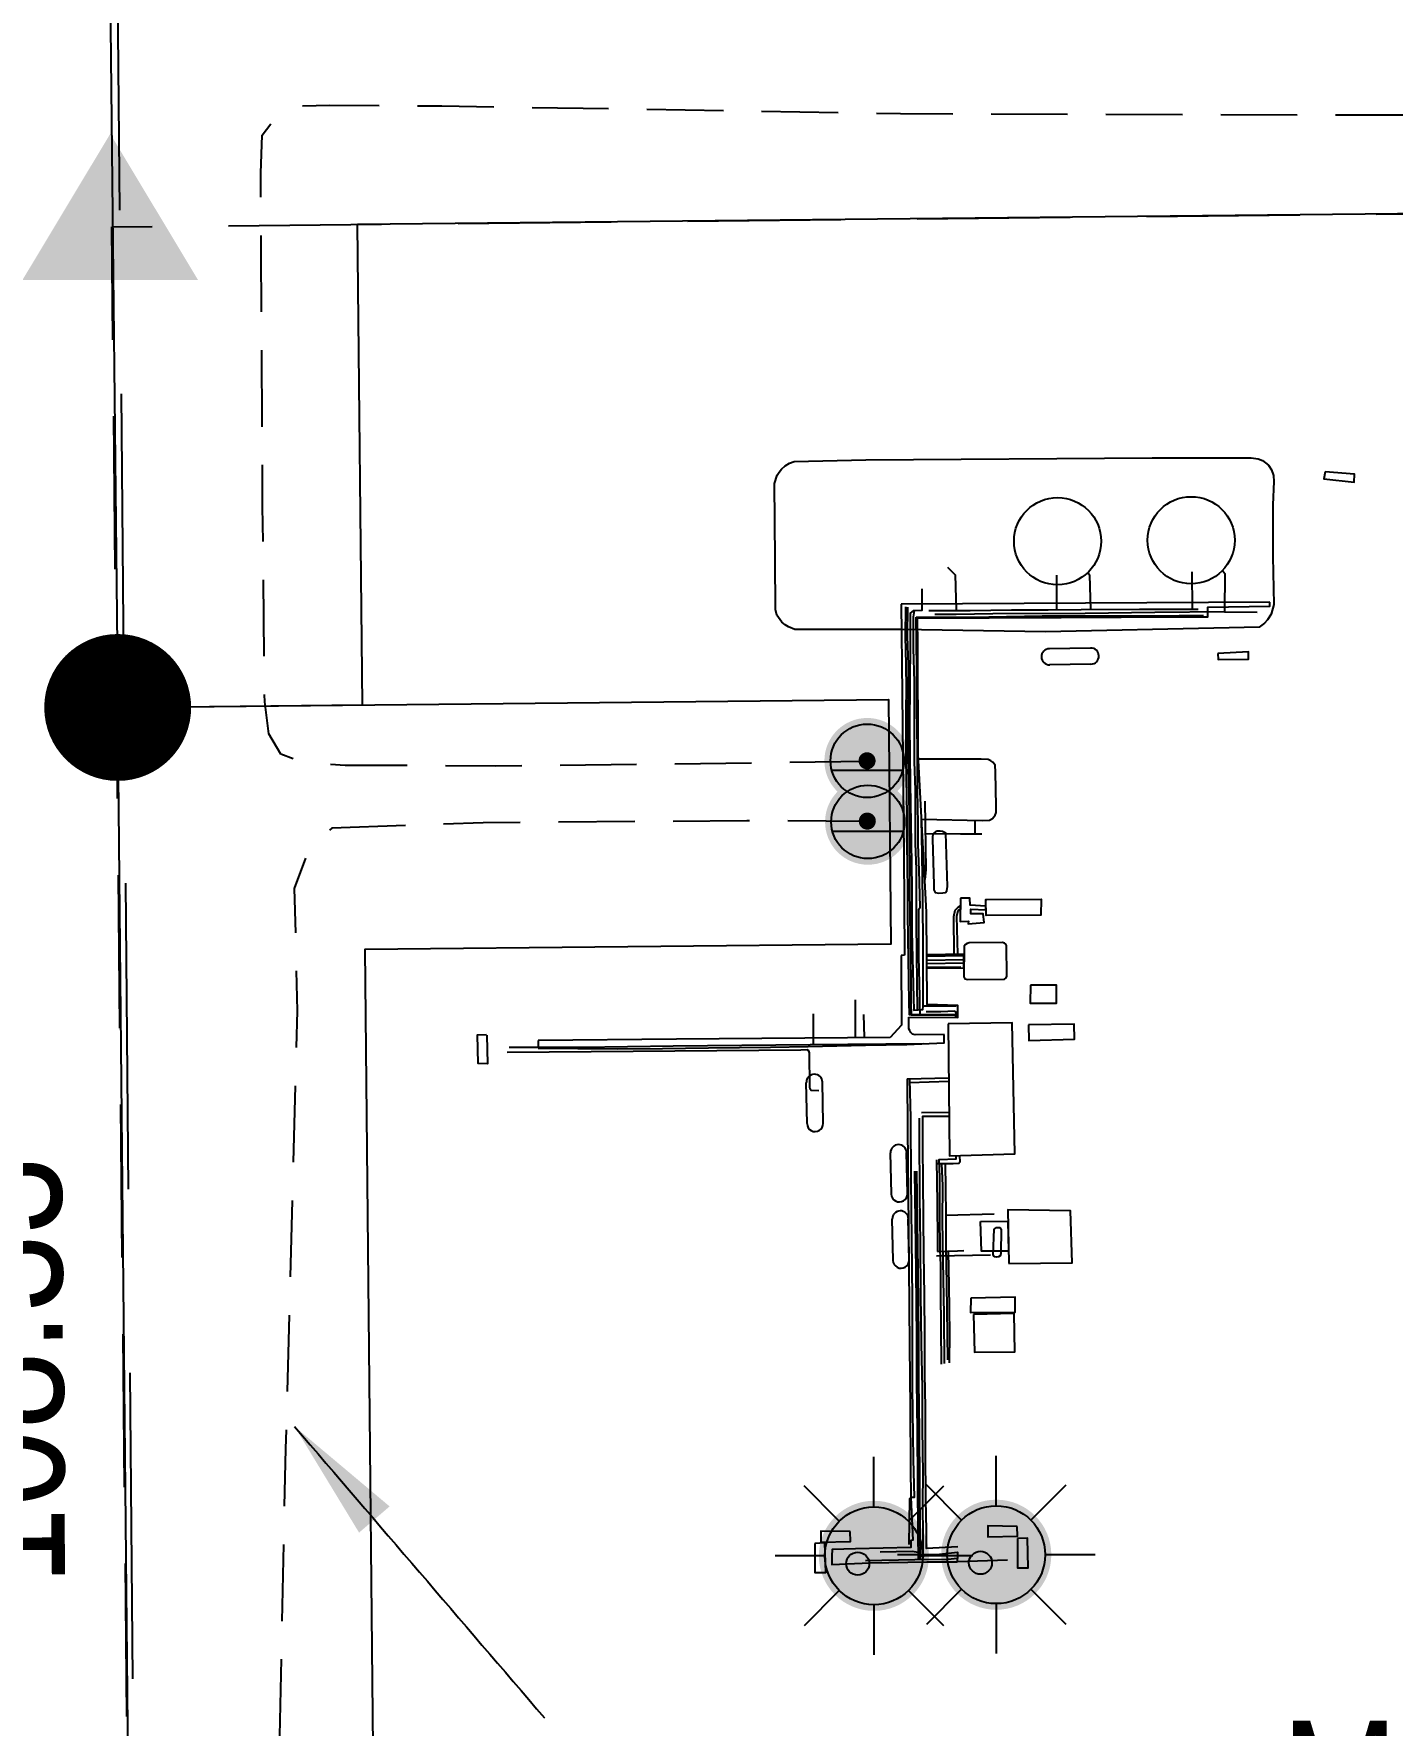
# Model space of a CAD drawing. Extents: x 538089 to 546766, y 6046620 to 6052605.
# Drawn here: x 540284.2 to 540395.2, y 6047274.7 to 6047412.9 of the extents above; entities that cross this region are included whole.
import ezdxf
from ezdxf.enums import TextEntityAlignment as Align

# ---------------------------------------------------------------- set-up
doc = ezdxf.new("R2010")
doc.units = 0
doc.header["$LTSCALE"] = 5
for name, pattern in [('foc-ACCESSROAD', [3.75, 2.5, -1.25]), ('foc-LSD', [8, 5, -3]), ('foc-TOPO', [1, 0.2, -0.8]), ('UG_PIPE', [1.875, 1.25, -0.625])]:
    doc.linetypes.add(name, pattern=pattern)
doc.layers.add('AS-GENERAL', color=48, linetype='Continuous', lineweight=18)
doc.layers.add('C-AR-T', color=13, linetype='Continuous', lineweight=9)
for name, color, linetype in [('AS-PIPE-AG', 44, 'Continuous'), ('AS-PIPE-UG', 44, 'UG_PIPE'), ('AS-PIPE-UG-T', 44, 'Continuous'), ('AS-SYMBOL', 7, 'Continuous'), ('C-RW', 13, 'Continuous'), ('C-WS', 13, 'foc-ACCESSROAD'), ('C-WS-S', 13, 'Continuous'), ('L-BD', 7, 'Continuous'), ('L-MON', 1, 'Continuous'), ('L-SECTION-LSD', 7, 'foc-LSD'), ('T-GENERAL', 48, 'foc-TOPO')]:
    doc.layers.add(name, color=color, linetype=linetype)
doc.styles.add('80CG', font='ARIALN.TTF', dxfattribs={"height": 10})
doc.styles.add('80L', font='ARIALN.TTF', dxfattribs={"height": 10})
doc.dimstyles.new('Compass 5 000', dxfattribs={"dimscale": 5, "dimtxt": 9, "dimasz": 2, "dimexe": 0.2, "dimexo": 0.0625, "dimgap": 0.5, "dimtad": 0, "dimtih": 1, "dimtoh": 1, "dimzin": 0, "dimdsep": 46, "dimtxsty": '80CG', "dimcen": 0.1, "dimse1": 1, "dimse2": 1, "dimclrd": 256, "dimclrt": 256, "dimaunit": 1, "dimadec": 4, "dimazin": 0, "dimtfac": 0.06, "dimtofl": 0, "dimtmove": 0, "dimatfit": 1, "dimfxl": 0.2, "dimtolj": 1, "dimtzin": 0, "dimlwd": -1, "dimarcsym": 0})

# ---------------------------------------------------------------- blocks, each defined once
blk = doc.blocks.new('*D452')
at = {"layer": 'C-AR-T', "transparency": 16777216}
for p, q in [((540345.99, 6047226.2), (540360.92, 6047253.32)), ((540360.92, 6047253.32), (540370.92, 6047253.32)), ((540329.12, 6047195.54), (540324.3, 6047186.78))]:
    blk.add_line(p, q, dxfattribs=at)
for points in [[(540344.53, 6047227), (540347.45, 6047225.4), (540341.17, 6047217.44)], [(540327.66, 6047196.34), (540330.58, 6047194.73), (540333.94, 6047204.3)]]:
    blk.add_solid(points, dxfattribs=at)
at = {"layer": 'C-AR-T', "transparency": 16777216, "insert": (540405.22, 6047253.32), "char_height": 10, "attachment_point": 5, "style": '80CG'}
blk.add_mtext('\\A1;Murphy\\P15.00 A/R\\PLOC 221936', dxfattribs=at)
blk = doc.blocks.new('GAS')
h = blk.add_hatch(color=255)
h.dxf.hatch_style = 1
edge = h.paths.add_edge_path()
edge.add_arc((0, 0), 0.9, 0, 360)
for p, q in [((0, 0.808), (0, 1.616)), ((-0.571, 0.571), (-1.142, 1.142)), ((0.571, 0.571), (1.142, 1.142)), ((-0.808, 0), (-1.616, 0)), ((1.616, 0), (0.808, 0)), ((-0.571, -0.571), (-1.142, -1.142)), ((0, -0.808), (0, -1.616)), ((1.142, -1.142), (0.571, -0.571))]:
    blk.add_line(p, q)
blk.add_circle((0, 0), 0.8)
blk = doc.blocks.new('RISER')
h = blk.add_hatch(color=255)
h.dxf.hatch_style = 1
edge = h.paths.add_edge_path()
edge.add_arc((0, 0), 0.7, 0, 360)
blk.add_hatch(color=48).paths.add_polyline_path([(0.581, -0.15), (-0.581, -0.15, 0.774597)])
at = {"color": 48}
blk.add_line((-0.581, -0.15), (0.581, -0.15), dxfattribs=at)
blk.add_circle((0, 0), 0.6, dxfattribs=at)
blk = doc.blocks.new('fdia')
at = {"color": 255, "const_width": 1}
blk.add_lwpolyline([(-0.5, 0, 1), (0.5, 0, 1)], format="xyb", close=True, dxfattribs=at)
blk = doc.blocks.new('Fdiaa')
blk.add_blockref('fdia', (0, 0))
blk = doc.blocks.new('fdib')
at = {"color": 1, "const_width": 1.6}
blk.add_lwpolyline([(-0.4, 0, 1), (0.4, 0, 1)], format="xyb", close=True, dxfattribs=at)
at = {"color": 1}
blk.add_circle((0, 0), 0.8, dxfattribs=at)
blk = doc.blocks.new('Fdibb')
blk.add_blockref('fdib', (0, 0))
blk = doc.blocks.new('fdicc')
for name in ['Fdibb', 'Fdiaa']:
    blk.add_blockref(name, (0, 0))
blk = doc.blocks.new('FDI')
blk.add_blockref('fdicc', (0, 0))
blk = doc.blocks.new('STRIA')
blk.add_hatch(color=255).paths.add_polyline_path([(-0.041, 1.521), (-1.475, -0.867), (1.392, -0.867)])
blk = doc.blocks.new('STRIAA')
blk.add_blockref('STRIA', (0, 0))
blk = doc.blocks.new('STRIB')
at = {"color": 1}
blk.add_solid([(-1.121, -0.667), (-0.041, 1.133), (1.039, -0.667)], dxfattribs=at)
blk = doc.blocks.new('STRIBB')
blk.add_blockref('STRIB', (0, 0))
blk = doc.blocks.new('STRICC')
for name in ['STRIAA', 'STRIBB']:
    blk.add_blockref(name, (0, 0))
blk = doc.blocks.new('fdspike')
blk.add_blockref('STRICC', (0, 0))
blk = doc.blocks.new('*U652')
at = {"color": 48}
for p, q in [((-0.81, 3.62), (-0.63, 0.56)), ((0.38, 3.69), (0.56, 0.63))]:
    blk.add_line(p, q, dxfattribs=at)
for centre, start, end in [((-0.21, 3.66), 3.3544, 183.3544), ((-0.04, 0.6), 183.3544, 3.3544)]:
    blk.add_arc(centre, 0.6, start, end, dxfattribs=at)
blk = doc.blocks.new('*U653')
at = {"color": 48}
for p, q in [((-0.81, 3.62), (-0.63, 0.56)), ((0.38, 3.69), (0.56, 0.63))]:
    blk.add_line(p, q, dxfattribs=at)
for centre, start, end in [((-0.21, 3.66), 3.3544, 183.3544), ((-0.04, 0.6), 183.3544, 3.3544)]:
    blk.add_arc(centre, 0.6, start, end, dxfattribs=at)
blk = doc.blocks.new('*U654')
at = {"color": 48}
for p, q in [((-0.81, 3.62), (-0.63, 0.56)), ((0.38, 3.69), (0.56, 0.63))]:
    blk.add_line(p, q, dxfattribs=at)
for centre, start, end in [((-0.21, 3.66), 3.3544, 183.3544), ((-0.04, 0.6), 183.3544, 3.3544)]:
    blk.add_arc(centre, 0.6, start, end, dxfattribs=at)
blk = doc.blocks.new('*U655')
at = {"color": 48}
for p, q in [((-0.81, 3.62), (-0.63, 0.56)), ((0.38, 3.69), (0.56, 0.63))]:
    blk.add_line(p, q, dxfattribs=at)
for centre, start, end in [((-0.21, 3.66), 3.3544, 183.3544), ((-0.04, 0.6), 183.3544, 3.3544)]:
    blk.add_arc(centre, 0.6, start, end, dxfattribs=at)
blk = doc.blocks.new('FACILITIES')
at = {"layer": 'AS-PIPE-AG', "flags": 128}
for points in [[(541458.62, 6045077.32), (541459.24, 6045076.67), (541459.31, 6045073.76)], [(541478.59, 6045076.93), (541478.6, 6045073.92)], [(541481.12, 6045077.02), (541481.28, 6045076.8), (541481.24, 6045073.67), (541483.92, 6045073.64)], [(541467.56, 6045073.8), (541467.55, 6045076.66)], [(541470.09, 6045076.88), (541470.23, 6045076.69), (541470.29, 6045073.83)], [(541456.53, 6045075.53), (541456.51, 6045073.76), (541455.8, 6045073.74), (541455.57, 6045073.56), (541455.56, 6045072.79), (541455.56, 6045071.01), (541455.55, 6045067.74), (541455.52, 6045064.36), (541455.56, 6045059.64), (541455.66, 6045053.08), (541455.69, 6045050.98), (541455.7, 6045047.53), (541455.84, 6045042.13), (541455.87, 6045041.09), (541456.61, 6045041.15), (541456.62, 6045041.43)], [(541455.17, 6045074.07), (541455.15, 6045071.68), (541455.21, 6045069.35), (541455.23, 6045067.36), (541455.2, 6045065.59), (541455.21, 6045063.54), (541455.2, 6045061.66), (541455.24, 6045059.97), (541455.29, 6045057.18), (541455.29, 6045054.85), (541455.32, 6045052.7), (541455.34, 6045051), (541455.35, 6045049.04), (541455.38, 6045046.98), (541455.43, 6045043.57), (541455.46, 6045041.71), (541455.48, 6045040.74), (541459.12, 6045040.73)], [(541455.35, 6045074.05), (541455.33, 6045071.66), (541455.39, 6045069.33), (541455.41, 6045067.33), (541455.38, 6045065.57), (541455.38, 6045063.51), (541455.38, 6045061.63), (541455.42, 6045059.94), (541455.47, 6045057.15), (541455.47, 6045054.83), (541455.5, 6045052.68), (541455.51, 6045050.98), (541455.53, 6045049.01), (541455.56, 6045046.96), (541455.61, 6045043.55), (541455.63, 6045041.69), (541455.65, 6045040.72), (541459.29, 6045040.71)], [(541455.88, 6045073.74), (541455.81, 6045073.24), (541455.81, 6045070.67), (541455.88, 6045067.93), (541455.9, 6045063.8), (541455.9, 6045061.43), (541455.98, 6045059.08), (541455.96, 6045056.96), (541455.98, 6045054.75), (541456.05, 6045052.59), (541456.05, 6045049.92), (541456.05, 6045048.19), (541456.07, 6045045.81), (541456.11, 6045043.24), (541456.13, 6045041.11)], [(541456.06, 6045073.23), (541462, 6045073.25), (541466.35, 6045073.33), (541470.24, 6045073.32), (541473.95, 6045073.33), (541477.56, 6045073.35), (541479.53, 6045073.36)], [(541456.36, 6045041.13), (541456.36, 6045042.18), (541456.28, 6045045.49), (541456.26, 6045049.35), (541456.39, 6045049.52), (541456.29, 6045052.55), (541456.23, 6045054.63), (541456.22, 6045056.36), (541456.17, 6045059.09), (541456.16, 6045062.43), (541456.11, 6045065.69), (541456.1, 6045068.96), (541456.08, 6045071.21), (541456.06, 6045073.23)], [(541479.1, 6045073.86), (541474.31, 6045073.84), (541469.55, 6045073.83), (541466.83, 6045073.79), (541463.85, 6045073.78), (541460.47, 6045073.73), (541457.08, 6045073.75)], [(541481.24, 6045073.67), (541475.55, 6045073.61), (541469.86, 6045073.51), (541462.32, 6045073.49), (541459.33, 6045073.44), (541457.58, 6045073.44)], [(541459.32, 6045041.41), (541456.62, 6045041.43), (541456.63, 6045042.51), (541456.62, 6045046.4), (541456.61, 6045049.97), (541456.54, 6045053.84), (541456.5, 6045056.72), (541461.48, 6045056.61), (541462.05, 6045056.63), (541462.3, 6045056.76), (541462.52, 6045057.03), (541462.6, 6045057.25), (541462.6, 6045057.76), (541462.55, 6045060.54), (541462.5, 6045061.11), (541462.32, 6045061.38), (541462.16, 6045061.49), (541461.94, 6045061.59), (541461.36, 6045061.6), (541456.24, 6045061.61)], [(541456.76, 6045058.18), (541456.85, 6045052.56), (541456.77, 6045051.77)], [(541460.85, 6045056.63), (541460.86, 6045055.52)], [(541456.8, 6045055.53), (541459.68, 6045055.5), (541461.42, 6045055.52)], [(541456.93, 6045045.52), (541459.96, 6045045.57)], [(541456.93, 6045045.19), (541459.95, 6045045.24)], [(541456.93, 6045044.92), (541459.95, 6045044.97)], [(541456.93, 6045044.6), (541459.7, 6045044.64)], [(541451.06, 6045041.94), (541451.07, 6045038.85)], [(541456.36, 6045041.13), (541456.36, 6045040.71)], [(541459.29, 6045040.49), (541459.29, 6045040.71), (541459.29, 6045040.96), (541459.21, 6045041), (541458.06, 6045040.97), (541456.88, 6045040.95)], [(541447.63, 6045040.79), (541447.63, 6045038.29)], [(541451.75, 6045040.75), (541451.8, 6045038.85)], [(541422.78, 6045038.08), (541428.74, 6045038.08), (541436.2, 6045038.17), (541447.38, 6045038.29), (541456.64, 6045038.36)], [(541448.1, 6045034.5), (541447.47, 6045034.54), (541447.38, 6045034.65), (541447.37, 6045034.83), (541447.34, 6045037.6), (541447.28, 6045037.76), (541447.15, 6045037.84), (541446.64, 6045037.83), (541422.64, 6045037.64)], [(541455.31, 6045035.49), (541458.72, 6045035.57)], [(541455.31, 6045035.49), (541455.34, 6045031.43), (541455.42, 6045023.37), (541455.51, 6045013.66), (541455.56, 6045008.58), (541455.58, 6045003.73), (541455.63, 6045001.27), (541455.51, 6045001.14), (541455.46, 6044997.41)], [(541455.51, 6045035.45), (541455.58, 6045032.29), (541455.63, 6045027.21), (541455.67, 6045022.39), (541455.72, 6045017.55), (541455.73, 6045014.74), (541455.73, 6045010.29), (541455.8, 6045004.38), (541455.89, 6045001.26), (541455.63, 6045001.27)], [(541455.52, 6045035.17), (541458.72, 6045035.3)], [(541458.75, 6045032.72), (541456.49, 6045032.71)], [(541456.63, 6044996.48), (541456.63, 6044997.99), (541456.61, 6045000.82), (541456.62, 6045003.18), (541456.58, 6045006.87), (541456.57, 6045010.25), (541456.49, 6045013.82), (541456.44, 6045017.91), (541456.4, 6045022.05), (541456.36, 6045025.87), (541456.32, 6045031.05), (541456.34, 6045032.28)], [(541459.47, 6044997.23), (541456.91, 6044997.09), (541456.91, 6044998.56), (541456.84, 6045001.09), (541456.82, 6045004.99), (541456.81, 6045008.65), (541456.77, 6045011.35), (541456.75, 6045014.46), (541456.74, 6045017.78), (541456.68, 6045021.21), (541456.66, 6045024.07), (541456.63, 6045027.19), (541456.6, 6045029.88), (541456.6, 6045032.42), (541458.75, 6045032.44)], [(541457.72, 6045028.85), (541457.78, 6045025.33), (541457.8, 6045022.26), (541457.8, 6045021.37)], [(541459.6, 6045029.21), (541459.63, 6045028.66), (541459.54, 6045028.55), (541459.09, 6045028.52), (541457.74, 6045028.53)], [(541457.93, 6045028.52), (541457.93, 6045028.88), (541459.31, 6045028.93), (541459.33, 6045029.21)], [(541455.92, 6045027.93), (541456.02, 6045019.75), (541456.07, 6045014.29), (541456.09, 6045010.76), (541456.13, 6045006.71), (541456.19, 6044998.29), (541456.21, 6044996.17)], [(541456.09, 6045027.93), (541456.19, 6045019.76), (541456.24, 6045014.29), (541456.25, 6045010.76), (541456.29, 6045006.71), (541456.36, 6044998.29), (541456.38, 6044996.17)], [(541457.93, 6045028.52), (541457.95, 6045027.04), (541457.97, 6045024.29), (541457.98, 6045021.53), (541458.03, 6045020.21), (541458.03, 6045018.08), (541458.11, 6045012.17)], [(541458.37, 6045012.2), (541458.35, 6045016.19), (541458.25, 6045020.57), (541458.21, 6045023.89), (541458.22, 6045026.75), (541458.14, 6045028.53)], [(541458.42, 6045028.53), (541458.46, 6045026.57), (541458.48, 6045024.34), (541462.42, 6045024.44)], [(541458.48, 6045024.34), (541458.48, 6045021.73), (541458.54, 6045018.71), (541458.61, 6045012.52)], [(541457.72, 6045021.01), (541462.12, 6045021.1)], [(541457.8, 6045021.37), (541459.44, 6045021.42), (541459.94, 6045021.44)], [(541458.79, 6045012.27), (541458.8, 6045014.68), (541458.75, 6045018.6), (541458.69, 6045021.36)], [(541455.63, 6045001.27), (541455.77, 6044997.77), (541455.61, 6044997.73), (541455.63, 6044997.18), (541451.1, 6044997.05), (541449.18, 6044997.02), (541449.15, 6044996.49), (541449.17, 6044995.78), (541452.27, 6044995.92), (541456.92, 6044996.01), (541459.34, 6044996), (541459.44, 6044996.02), (541459.44, 6044996.26), (541458.63, 6044996.19), (541455.94, 6044996.17), (541451.91, 6044996.08)], [(541456.21, 6044996.76), (541455.74, 6044996.85), (541453.12, 6044996.8)], [(541456.47, 6044996.46), (541459.43, 6044996.78), (541459.44, 6044996.26)], [(541459.44, 6044996.02), (541463.53, 6044996.16)]]:
    blk.add_lwpolyline(points, dxfattribs=at)
at = {"layer": 'T-GENERAL', "linetype": 'ByBlock'}
for p, q in [((541484.96, 6045074.46), (541454.83, 6045074.29)), ((541454.83, 6045074.29), (541454.91, 6045066.99)), ((541454.91, 6045066.99), (541455.04, 6045053.84)), ((541455.04, 6045053.84), (541455.1, 6045045.71)), ((541455.11, 6045045.58), (541454.83, 6045045.56)), ((541454.83, 6045045.56), (541454.85, 6045039.87)), ((541455.1, 6045045.71), (541455.11, 6045045.58)), ((541454.85, 6045039.87), (541453.94, 6045038.87)), ((541436.48, 6045038.73), (541425.16, 6045038.61)), ((541425.16, 6045038.61), (541425.16, 6045037.99)), ((541453.94, 6045038.87), (541436.48, 6045038.73))]:
    blk.add_line(p, q, dxfattribs=at)
at = {"layer": 'T-GENERAL', "linetype": 'ByBlock', "flags": 128}
for points in [[(541454.79, 6045072.2), (541446.15, 6045072.21), (541445.62, 6045072.44), (541445.35, 6045072.59), (541445.07, 6045072.81), (541444.68, 6045073.38), (541444.57, 6045073.86), (541444.54, 6045077.95), (541444.49, 6045084.14), (541444.7, 6045084.84), (541444.86, 6045085.07), (541445.06, 6045085.33), (541445.34, 6045085.6), (541445.69, 6045085.81), (541446.08, 6045085.95), (541451.93, 6045086.07), (541475.35, 6045086.24), (541483.42, 6045086.25), (541484.01, 6045086.17), (541484.37, 6045086.04), (541484.85, 6045085.65), (541485.09, 6045085.26), (541485.26, 6045084.79), (541485.28, 6045084.3), (541485.2, 6045082.4), (541485.21, 6045078.19), (541485.29, 6045074.26), (541485.07, 6045073.47), (541484.78, 6045073), (541484.53, 6045072.72), (541484.09, 6045072.4), (541481.63, 6045072.34), (541466.62, 6045072.03), (541454.79, 6045072.2)], [(541489.47, 6045085.1), (541489.37, 6045084.52), (541491.84, 6045084.25), (541491.89, 6045084.92), (541489.47, 6045085.1)], [(541455.45, 6045040.53), (541459.47, 6045040.5), (541459.45, 6045041.48), (541456.95, 6045041.57), (541456.91, 6045049.11), (541456.22, 6045062.03), (541456.19, 6045070.93), (541456.17, 6045073.13), (541467.9, 6045073.19), (541472.82, 6045073.22), (541477.94, 6045073.24), (541479.89, 6045073.26), (541479.88, 6045074.05), (541484.97, 6045074.12), (541484.96, 6045074.46)], [(541480.71, 6045070.24), (541480.74, 6045069.77), (541483.22, 6045069.8), (541483.22, 6045070.38), (541480.71, 6045070.24)], [(541457.49, 6045051.34), (541457.51, 6045050.92), (541457.62, 6045050.72), (541457.9, 6045050.66), (541458.24, 6045050.68), (541458.44, 6045050.72), (541458.57, 6045050.84), (541458.61, 6045051.21), (541458.47, 6045055.57), (541458.21, 6045055.7), (541458.02, 6045055.72), (541457.88, 6045055.73), (541457.78, 6045055.73), (541457.64, 6045055.67), (541457.52, 6045055.6), (541457.44, 6045055.52), (541457.4, 6045055.28), (541457.4, 6045055.1), (541457.49, 6045051.34)], [(541459.16, 6045045.66), (541459.13, 6045048.75), (541459.23, 6045049.27), (541459.48, 6045049.52), (541459.7, 6045049.64)], [(541459.45, 6045045.66), (541459.38, 6045048.77), (541459.5, 6045049.25), (541459.71, 6045049.39)], [(541459.69, 6045050.25), (541459.65, 6045048.33), (541460.33, 6045048.37), (541460.3, 6045048.15), (541461.61, 6045048.26), (541461.52, 6045048.97), (541460.52, 6045048.97), (541460.51, 6045049.36), (541461.76, 6045049.31), (541461.76, 6045049.61), (541460.48, 6045049.67), (541460.44, 6045050.25), (541459.69, 6045050.25)], [(541461.84, 6045050.14), (541466.27, 6045050.18), (541466.25, 6045048.87), (541461.78, 6045048.83), (541461.74, 6045050.13), (541461.84, 6045050.14)], [(541459.97, 6045046.24), (541459.96, 6045043.83), (541460.02, 6045043.67), (541460.24, 6045043.59), (541463.28, 6045043.62), (541463.41, 6045043.73), (541463.47, 6045043.87), (541463.44, 6045046.38), (541463.37, 6045046.5), (541463.26, 6045046.57), (541463.11, 6045046.63), (541460.38, 6045046.61), (541460.21, 6045046.55), (541460.08, 6045046.45), (541459.97, 6045046.32), (541459.97, 6045046.24)], [(541456.93, 6045044.53), (541459.95, 6045044.55), (541459.96, 6045045.68), (541456.93, 6045045.63)], [(541465.39, 6045043.14), (541465.37, 6045041.68), (541467.52, 6045041.66), (541467.52, 6045043.13), (541465.39, 6045043.14)], [(541458.33, 6045039.1), (541455.96, 6045039.09), (541455.76, 6045039.14), (541455.62, 6045039.27), (541455.53, 6045039.43), (541455.46, 6045039.57), (541455.45, 6045040.53)], [(541458.68, 6045039.99), (541458.79, 6045029.19), (541464.11, 6045029.34), (541463.9, 6045040.06), (541458.68, 6045039.99)], [(541465.23, 6045039.9), (541465.26, 6045038.62), (541469, 6045038.72), (541468.97, 6045039.96), (541465.23, 6045039.9)], [(541420.96, 6045039.05), (541421.01, 6045036.7), (541420.27, 6045036.73), (541420.2, 6045039.09), (541420.95, 6045039.1)], [(541425.16, 6045037.99), (541431.62, 6045037.93), (541435.31, 6045037.97), (541439.08, 6045038.01), (541444.15, 6045038.06), (541447.22, 6045038.13), (541451.92, 6045038.23), (541455.3, 6045038.29), (541458.35, 6045038.43), (541458.33, 6045039.1)], [(541463.62, 6045020.38), (541468.79, 6045020.45), (541468.68, 6045024.68), (541463.54, 6045024.76), (541463.62, 6045020.38)], [(541461.32, 6045023.83), (541463.55, 6045023.86), (541463.61, 6045021.4), (541461.4, 6045021.4), (541461.32, 6045023.83)], [(541462.42, 6045023.2), (541462.63, 6045023.33), (541462.87, 6045023.33), (541462.95, 6045023.27), (541462.99, 6045023.19), (541462.97, 6045021.2), (541462.92, 6045021.02), (541462.79, 6045020.94), (541462.63, 6045020.9), (541462.49, 6045020.92), (541462.41, 6045020.98), (541462.35, 6045021.11), (541462.42, 6045023.2)], [(541460.53, 6045017.56), (541460.49, 6045016.37), (541464.14, 6045016.41), (541464.14, 6045017.64), (541460.53, 6045017.56)], [(541460.73, 6045016.22), (541460.81, 6045013.15), (541464.13, 6045013.16), (541464.06, 6045016.31), (541460.73, 6045016.22)], [(541450.66, 6044998.48), (541448.27, 6044998.5), (541448.26, 6044997.61), (541450.68, 6044997.67), (541450.66, 6044998.48)], [(541464.3, 6044998.9), (541461.91, 6044998.93), (541461.91, 6044998.03), (541464.33, 6044998.1), (541464.3, 6044998.9)], [(541447.78, 6044997.51), (541447.76, 6044995.12), (541448.66, 6044995.12), (541448.58, 6044997.54), (541447.78, 6044997.51)], [(541464.34, 6044997.9), (541464.33, 6044995.52), (541465.22, 6044995.52), (541465.14, 6044997.94), (541464.34, 6044997.9)]]:
    blk.add_lwpolyline(points, dxfattribs=at)
at = {"layer": 'T-GENERAL', "linetype": 'ByBlock'}
for centre, radius in [((541467.61, 6045079.43), 3.56), ((541478.53, 6045079.51), 3.56), ((541451.28, 6044995.85), 0.939), ((541461.31, 6044995.92), 0.939)]:
    blk.add_circle(centre, radius, dxfattribs=at)
at = {"layer": 'AS-SYMBOL', "linetype": 'ByBlock'}
for name, p, xscale, yscale, zscale, rotation in [('*U652', (541466.29, 6045069.96), 1.099999999999999, 1.099999999999999, 1.099999999999999, 267.8124469311816), ('*U653', (541447.72, 6045035.86), 1.1, 1.1, 1.1, 177.8124469311816), ('*U654', (541454.6, 6045030.11), 1.1, 1.1, 1.1, 177.8124469311816), ('*U655', (541454.74, 6045024.69), 1.1, 1.1, 1.1, 177.8124469311816)]:
    blk.add_blockref(name, p, dxfattribs=dict(at, xscale=xscale, yscale=yscale, zscale=zscale, rotation=rotation))
at = {"layer": 'AS-SYMBOL'}
for p in [(541452.04, 6045061.48), (541452.06, 6045056.55)]:
    blk.add_blockref('RISER', p, dxfattribs=at)

msp = doc.modelspace()

# ---------------------------------------------------------------- linework, layer by layer
at = {"layer": 'AS-PIPE-UG', "flags": 128}
msp.add_lwpolyline([(540352.207, 6047353.425), (540336.156, 6047353.202), (540321.967, 6047353.053), (540309.635, 6047353.104), (540306.412, 6047353.267), (540304.389, 6047354.016), (540303.425, 6047355.689), (540303.079, 6047358.297), (540302.907, 6047374.242), (540302.786, 6047395.007), (540302.747, 6047401.489), (540302.859, 6047404.598), (540304.065, 6047406.165), (540305.421, 6047406.962), (540308.395, 6047407.044), (540317.537, 6047406.991), (540355.013, 6047406.357), (540409.416, 6047406.211), (540452.049, 6047406.122), (540485.985, 6047406.471), (540503.08, 6047406.546), (540509.196, 6047406.726), (540512.864, 6047407.755), (540516.834, 6047410.132), (540523.291, 6047418.924), (540537.967, 6047438.303), (540566.451, 6047473.36), (540586.684, 6047498.502), (540602.989, 6047519.031), (540606.049, 6047521.576), (540610.616, 6047523.094), (540613.002, 6047523.772), (540622.248, 6047525.761), (540661.315, 6047534.118), (540718.853, 6047548.204), (540741.262, 6047554.233), (540761.572, 6047560.266), (540804.961, 6047573.323), (540834.56, 6047582.688), (540844.094, 6047585.696), (540855.502, 6047589.721), (540864.497, 6047593.191), (540874.156, 6047597.38), (540898.985, 6047613.366), (540944.693, 6047645.489), (540996.193, 6047680.722), (541048.513, 6047715.938), (541092.062, 6047745.454), (541109.352, 6047756.996), (541136.83, 6047771.073), (541145.48, 6047773.199), (541162.183, 6047771.55), (541193.592, 6047772.307), (541242.229, 6047772.445), (541303.592, 6047774.674), (541368.667, 6047775.799), (541432.304, 6047776.817), (541491.889, 6047778.099), (541563.365, 6047780.114), (541636.302, 6047782.181), (541716.58, 6047783.752), (541784.299, 6047785.537), (541856.832, 6047787.571), (541906.355, 6047788.781), (541938.244, 6047789.597), (541964.442, 6047790.814), (541990.263, 6047794.41), (542034.887, 6047799.372), (542067.597, 6047804.651), (542094.455, 6047808.595), (542123.075, 6047812.997), (542149.36, 6047818.48), (542178.078, 6047824.107), (542207.554, 6047824.294), (542253.743, 6047825.518), (542297.933, 6047826.566), (542353.646, 6047827.44), (542423.076, 6047827.583), (542469.994, 6047828.21), (542478.039, 6047828.433), (542488.288, 6047831.02), (542498.509, 6047835.43), (542508.72, 6047839.962), (542561.7, 6047864.045), (542624.749, 6047893.171), (542705.536, 6047929.676), (542788.091, 6047968.405), (542851.218, 6047997.088), (542899.913, 6048019.68), (542913.175, 6048025.087), (542919.354, 6048025.616), (542937.662, 6048027.096), (542984.716, 6048028.962), (542998.703, 6048029.611), (542999.761, 6048029.921), (543000.76, 6048030.667), (543001.189, 6048031.592), (543001.356, 6048033.471), (543001.653, 6048034.334), (543002.445, 6048035.048), (543003.581, 6048035.447), (543008.243, 6048035.625), (543013.049, 6048035.72)], dxfattribs=at)
at = {"layer": 'AS-PIPE-UG', "elevation": -915.943, "flags": 128}
msp.add_lwpolyline([(540352.063, 6047348.518), (540342.467, 6047348.583), (540320.923, 6047348.404), (540308.565, 6047347.978), (540306.76, 6047346.46), (540305.492, 6047343.054), (540305.73, 6047333.042), (540304.781, 6047297.262), (540304.218, 6047271.352), (540303.301, 6047249.786), (540298.788, 6047243.114), (540286.161, 6047229.465), (540290.509, 6047218.522), (540305.456, 6047188.456)], dxfattribs=at)
at = {"layer": 'C-RW', "flags": 128}
msp.add_lwpolyline([(541975.805, 6047800.841), (541124.907, 6047780.826), (540868.049, 6047605.713), (540735.082, 6047562.693), (540601.449, 6047531.116), (540506.218, 6047419.329), (540290.448, 6047417.1), (540291.068, 6047357.836), (540311.057, 6047358.043), (540310.646, 6047397.318), (540515.53, 6047399.435), (540612.419, 6047513.168), (540740.466, 6047543.425), (540876.936, 6047587.578), (541131.285, 6047760.981), (541977.734, 6047780.891)], dxfattribs=at)
at = {"layer": 'C-RW'}
msp.add_lwpolyline([(540504.474, 6046764.934), (540275.113, 6047227.007), (540292.138, 6047249.571), (540291.068, 6047357.836), (540354.026, 6047358.488), (540354.233, 6047338.499), (540311.254, 6047338.054), (540312.194, 6047242.964), (540298.511, 6047224.829), (540522.379, 6046773.822)], dxfattribs=at)
at = {"layer": 'C-WS', "flags": 128}
msp.add_lwpolyline([(540300.355, 6047227.278), (540292.305, 6047227.195), (540292.087, 6047249.494), (540290.987, 6047357.84), (540290.589, 6047397.096), (540515.464, 6047399.392), (540582.477, 6047400.084), (540583.488, 6047300.085), (540584.202, 6047230.143), (540332.861, 6047227.603), (540300.355, 6047227.278)], close=True, dxfattribs=at)
at = {"layer": 'L-SECTION-LSD', "flags": 128}
msp.add_lwpolyline([(540293.018, 6047198.479), (540289.44, 6047600.603)], dxfattribs=at)

# ---------------------------------------------------------------- block references
at = {"layer": 'AS-GENERAL', "color": 6, "xscale": 0.99947887, "yscale": 0.99947887, "zscale": 0.99947887}
msp.add_blockref('FACILITIES', (-817.596, 5442.262), dxfattribs=at)
at = {"layer": 'AS-SYMBOL', "xscale": 4.999999999999984, "yscale": 4.999999999999984, "zscale": 4.999999999999984}
for p in [(540352.293, 6047353.477), (540352.347, 6047348.489)]:
    msp.add_blockref('RISER', p, dxfattribs=at)
at = {"layer": 'C-WS-S', "color": 2, "xscale": 4.997394349999992, "yscale": 4.997394349999992, "zscale": 4.997394349999992}
for p in [(540362.831, 6047288.612), (540352.837, 6047288.522)]:
    msp.add_blockref('GAS', p, dxfattribs=at)
at = {"layer": 'L-MON', "xscale": 4.999999999999984, "yscale": 4.999999999999984, "zscale": 4.999999999999984}
for name, p in [('fdspike', (540290.666, 6047397.101)), ('FDI', (540291.068, 6047357.836))]:
    msp.add_blockref(name, p, dxfattribs=at)

# ---------------------------------------------------------------- texts
at = {"layer": 'L-BD', "style": '80L'}
msp.add_text('108.33', height=9.9948, rotation=90.5662, dxfattribs=at).set_placement((540281.609, 6047303.605), align=Align.MIDDLE)

# ---------------------------------------------------------------- dimensions: what is measured, and where the dimension line sits
at = {"layer": 'C-AR-T'}
dim = msp.add_linear_dim(base=(540341.173, 6047217.439), p1=(540337.059, 6047202.583), p2=(540344.29, 6047215.723), angle=61.17671, text='Murphy\\P15.00 A/R\\PLOC 221936', dimstyle='Compass 5 000', override={"dimtfill": 0}, dxfattribs=at)
dim.commit()
dim.dimension.update_dxf_attribs({"geometry": '*D452', "text_midpoint": (540405.221, 6047253.324), "dimtype": 161})

# ---------------------------------------------------------------- leaders
at = {"layer": 'AS-PIPE-UG-T', "path_type": 1}
msp.add_leader([(540305.522, 6047299.08), (540325.926, 6047275.288)], dimstyle='Compass 5 000', override={"dimgap": 0.5, "dimtad": 0}, dxfattribs=at)

doc.saveas('drawing.dxf')
